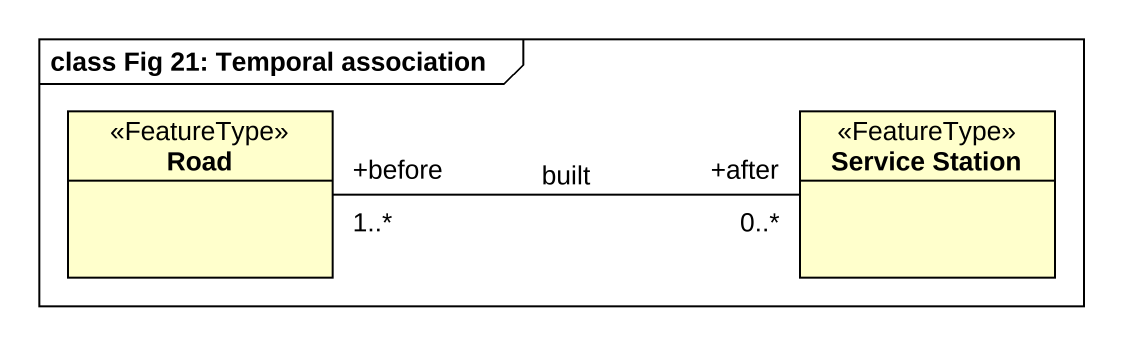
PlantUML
@startuml
mainframe class Fig 21: Temporal association
hide circle
hide empty members
class Road <<FeatureType>>
class "Service Station" as Service_Station <<FeatureType>>
Road "+before\n1..*" -right- "+after\n0..*" Service_Station : built
@enduml
